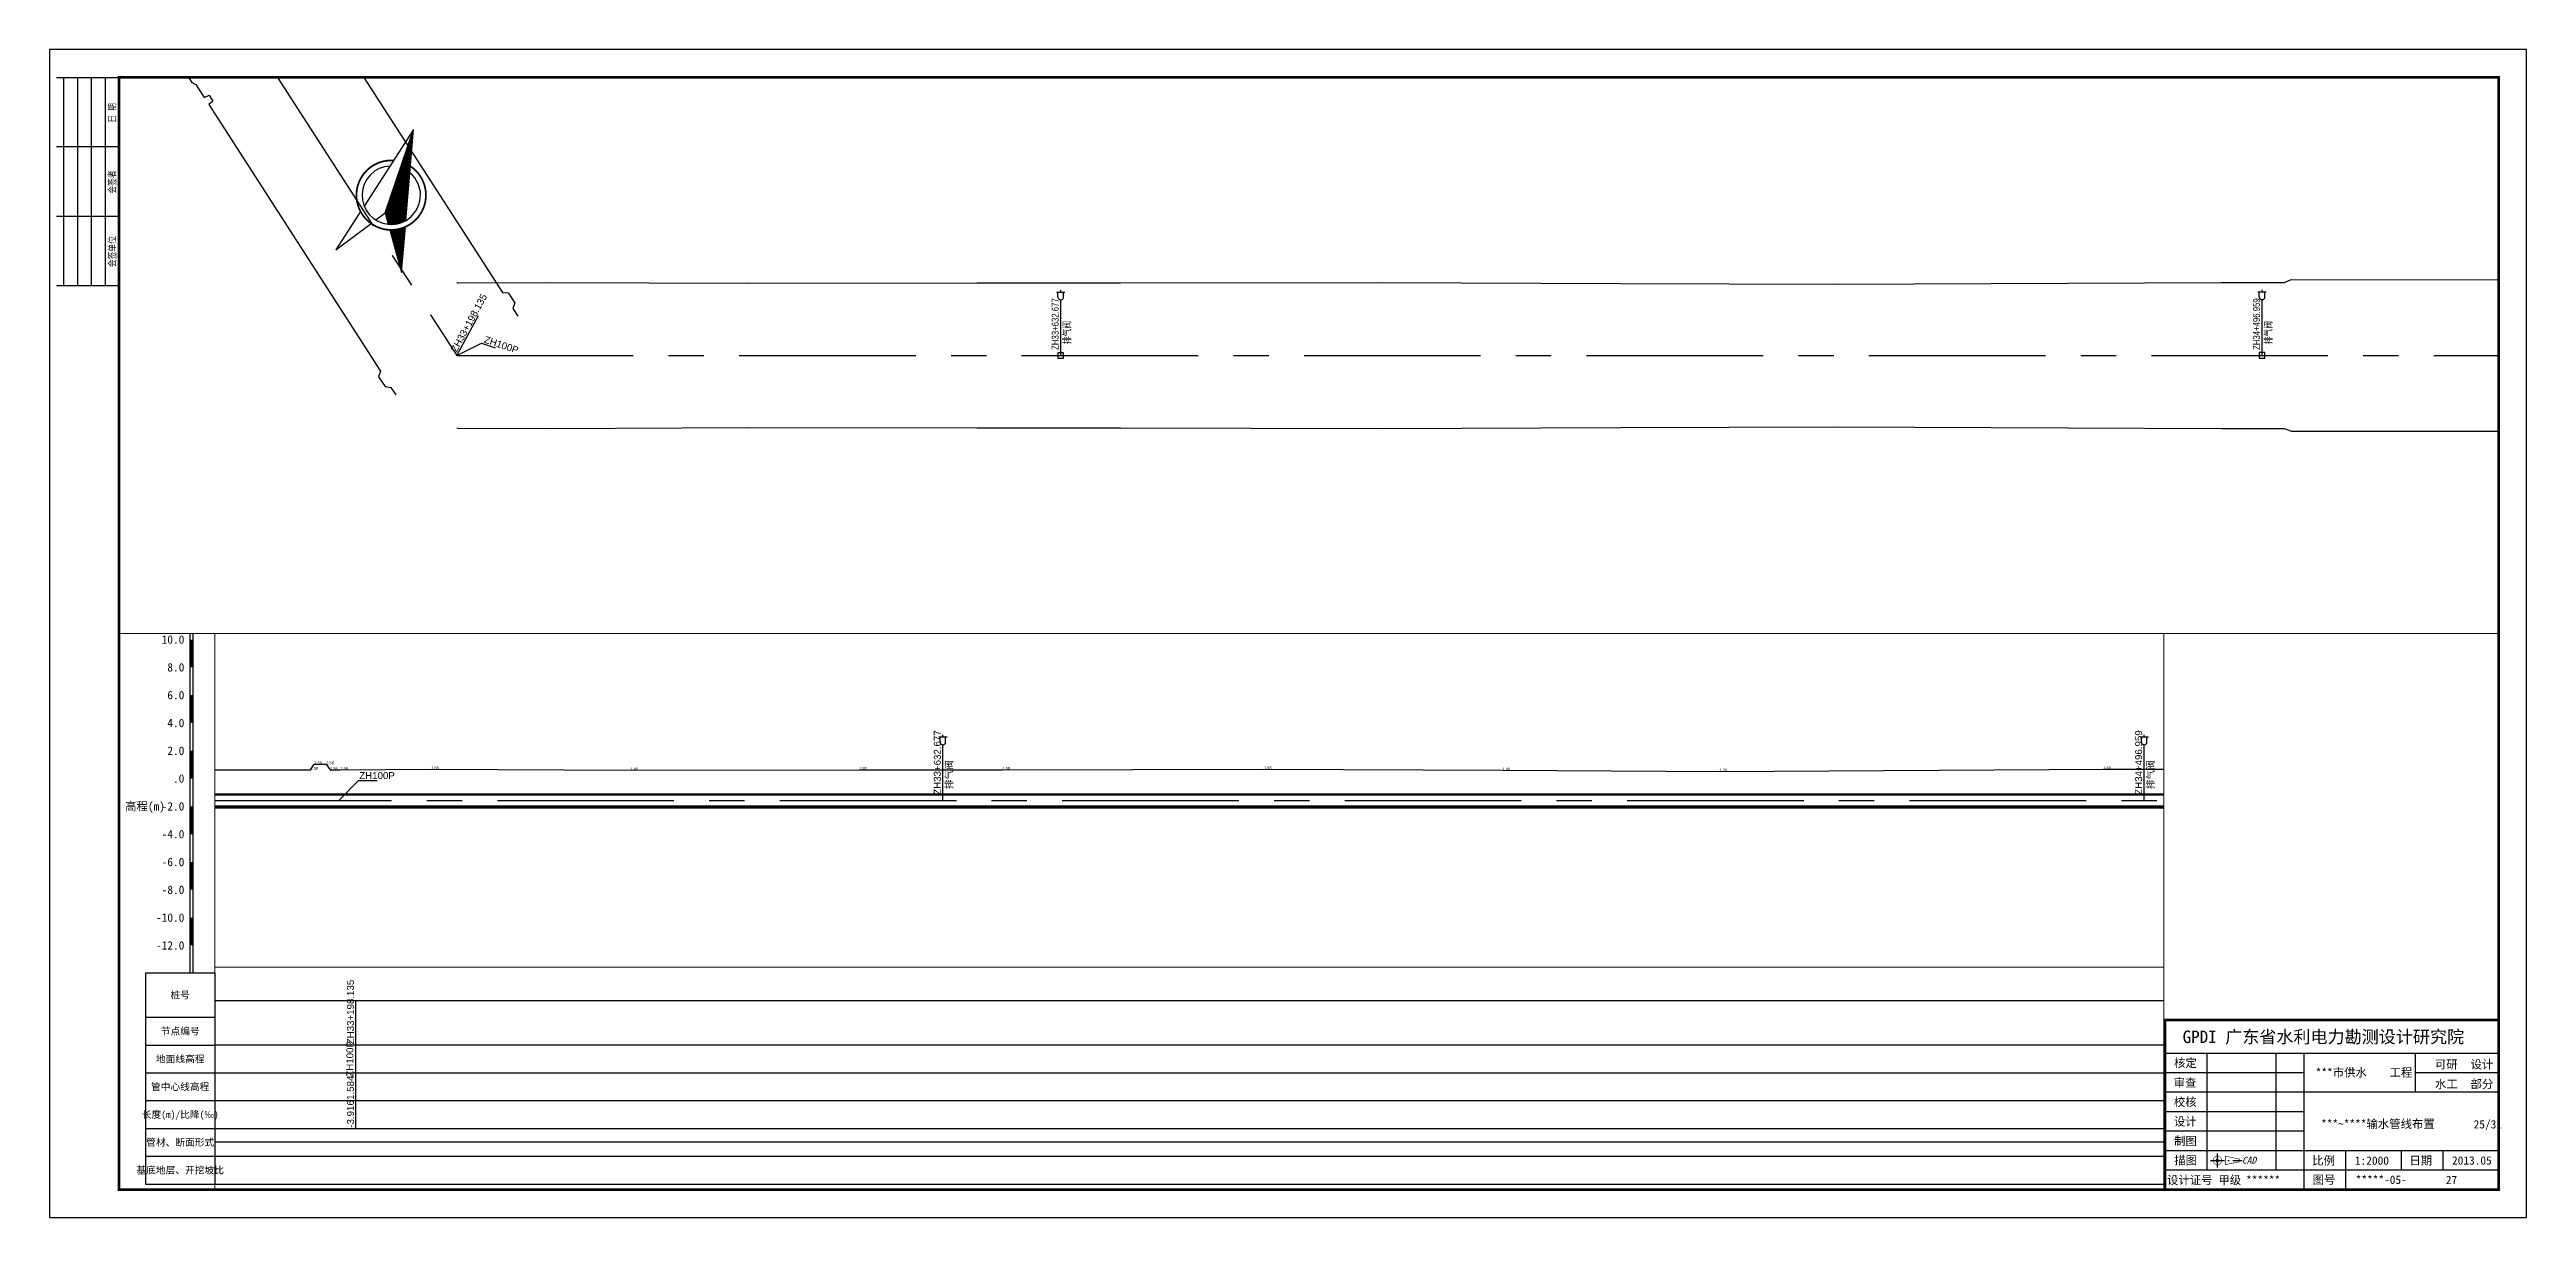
# Paper-space layout '27' of a CAD drawing. Header units: millimetres. Extents: x 0 to 891, y 0 to 420.
# The model-space entities are those that its viewports show. They can reach past a viewport. Long polylines and large blocks are cut down to what shows.
import ezdxf
from ezdxf.enums import TextEntityAlignment as Align
from ezdxf.lldxf.tags import DXFTag

# ---------------------------------------------------------------- set-up
doc = ezdxf.new("R2010")
doc.units = ezdxf.units.MM
doc.linetypes.add('CENTER', pattern=[50.8, 31.75, -6.35, 6.35, -6.35])
for name, color, linetype in [('pipe', 3, 'Continuous'), ('pipe_cen', 1, 'CENTER'), ('tab', 9, 'Continuous'), ('地形剖面', 4, 'Continuous'), ('布局裁图', 3, 'Continuous'), ('水工平面管线标注', 3, 'Continuous'), ('水工开挖线', 5, 'Continuous'), ('纵面管线标注', 3, 'Continuous'), ('附属设施', 2, 'Continuous')]:
    doc.layers.add(name, color=color, linetype=linetype)
doc.layers.add('管线-管廊边线-北线', color=4, linetype='管廊边线', lineweight=9)
doc.styles.add('FSD', font='')
doc.styles.add('HT', font='simhei.ttf')
doc.styles.get("Standard").update_dxf_attribs({"font": 'arial.ttf'})
doc.styles.get('FSD').set_extended_font_data('SimSun')
tags = doc.linetypes.add('管廊边线', pattern='A,50,-5,["管廊边线",Standard,S=2.54,R=0,X=-3.5,Y=-1.27],-12', length=67).pattern_tags.tags
tags[6] = DXFTag(74, 10)

# ---------------------------------------------------------------- blocks, each defined once
blk = doc.blocks.new('sign')
at = {"color": 7}
for p, q in [((-20, 0), (-20, -75)), ((-15, 0), (-15, -75)), ((-10, 0), (-10, -75)), ((-5, 0), (-5, -75)), ((0, -25), (-22.5, -25)), ((0, -50), (-22.5, -50))]:
    blk.add_line(p, q, dxfattribs=at)
blk.add_lwpolyline([(-22.5, 0), (0, 0), (0, -75), (-22.5, -75)], dxfattribs=at)
at = {"color": 3, "style": 'FSD', "width": 0.8}
for s, p in [('日 期', (-1.24, -16.3)), ('会签者', (-1.2, -41.81)), ('会签单位', (-1.2, -68.28))]:
    blk.add_text(s, height=2.5, rotation=90, dxfattribs=at).set_placement(p)
blk = doc.blocks.new('图框')
at = {"color": 7, "ltscale": 8}
for p, q in [((761, 10), (761, 71)), ((881, 71), (881, 10))]:
    blk.add_line(p, q, dxfattribs=at)
at = {"color": 7}
for p, q in [((881, 59), (761, 59)), ((776, 59), (776, 17)), ((801, 17), (801, 59)), ((811, 10), (811, 59)), ((851, 59), (851, 45)), ((811, 52), (761, 52)), ((881, 45), (761, 45)), ((881, 52), (851, 52)), ((811, 38), (761, 38)), ((811, 31), (761, 31)), ((881, 24), (761, 24)), ((826, 10), (826, 24)), ((846, 17), (846, 24)), ((861, 17), (861, 24)), ((881, 17), (761, 17))]:
    blk.add_line(p, q, dxfattribs=at)
at = {"color": 1}
for p, q in [((777.36, 20.51), (782.36, 20.51)), ((779.86, 18.01), (779.86, 23.01)), ((783.61, 20.51), (784.11, 20.51)), ((785.36, 20.51), (788.7, 20.51))]:
    blk.add_line(p, q, dxfattribs=at)
blk.add_lwpolyline([(0, 0), (891, 0), (891, 420), (0, 420)], close=True)
at = {"const_width": 1}
blk.add_lwpolyline([(25, 10), (25, 410), (881, 410), (881, 10)], close=True, dxfattribs=at)
at = {"color": 7, "const_width": 1}
blk.add_lwpolyline([(761, 10), (761, 71), (881, 71), (881, 10)], close=True, dxfattribs=at)
at = {"color": 5, "const_width": 0.2}
for points in [[(781.35, 20.66, 39.991666), (781.36, 20.51, 0.025005)], [(780.45, 20.57, 39.991666), (780.46, 20.51, 0.025005)]]:
    blk.add_lwpolyline(points, format="xyb", close=True, dxfattribs=at)
blk.add_lwpolyline([(787.7, 20.01), (782.7, 19.01), (782.7, 22.01), (787.7, 21.01)], close=True, dxfattribs=at)
blk.add_blockref('sign', (25, 410))
at = {"color": 3, "style": 'HT'}
for s, height, p in [('GPDI 广东省水利电力勘测设计研究院', 4.5, (767.32, 62.71)), ('***市供水', 3, (815.18, 50.63)), ('工程', 3, (841.77, 50.63)), ('可研', 3, (858.09, 53.54)), ('设计', 3, (870.9, 53.54)), ('水工', 3, (858.09, 46.44)), ('部分', 3, (870.9, 46.44)), ('***~****输水管线布置', 3, (817.12, 32.13)), ('比例', 3, (813.95, 18.94)), ('1:2000', 3, (829.29, 18.94)), ('日期', 3, (848.89, 18.98)), ('2013.05', 3, (864.23, 18.98)), ('图号', 3, (814.08, 12.06)), ('*****-05-', 3, (829.59, 12.06))]:
    blk.add_text(s, height=height, dxfattribs=at).set_placement(p)
at = {"color": 3, "ltscale": 8, "style": 'HT'}
for s, p in [('核定', (764.23, 55.53)), ('审查', (764.08, 48.46)), ('校核', (764.15, 41.51)), ('设计', (764.16, 34.49)), ('制图', (764.25, 27.48)), ('描图', (764.31, 20.49))]:
    blk.add_text(s, height=3, dxfattribs=at).set_placement(p, align=Align.MIDDLE_LEFT)
at = {"color": 3, "style": 'HT', "oblique": 15}
blk.add_text('CAD', height=2.5, dxfattribs=at).set_placement((788.67, 19.33))
at = {"color": 3, "ltscale": 8, "style": 'HT'}
for s, p in [('设计证号 ', (761.71, 11.94)), ('甲级 ', (780.19, 11.94)), ('******', (790.15, 11.94))]:
    blk.add_text(s, height=3, dxfattribs=at).set_placement(p)
blk = doc.blocks.new('*X9')
at = {"color": 0}
for p, q in [((2.948, 5.027), (2.95, 5.029)), ((2.948, 5.013), (2.953, 5.017)), ((2.948, 4.999), (2.955, 5.006)), ((2.948, 4.985), (2.958, 4.995)), ((2.948, 4.97), (2.961, 4.983)), ((2.948, 4.956), (2.964, 4.972)), ((2.948, 4.942), (2.967, 4.961)), ((2.948, 4.928), (2.97, 4.949)), ((2.948, 4.914), (2.972, 4.938)), ((2.948, 4.9), (2.975, 4.927)), ((2.948, 4.886), (2.978, 4.916)), ((2.948, 4.871), (2.981, 4.904)), ((2.948, 4.857), (2.984, 4.893)), ((2.948, 4.843), (2.987, 4.882)), ((2.948, 4.829), (2.989, 4.87)), ((2.948, 4.815), (2.992, 4.859)), ((2.948, 4.801), (2.995, 4.848)), ((2.948, 4.787), (2.998, 4.836)), ((2.948, 4.772), (3.001, 4.825)), ((2.948, 4.758), (3.004, 4.814)), ((2.948, 4.744), (3.006, 4.802)), ((2.948, 4.73), (3.009, 4.791)), ((2.948, 4.716), (3.012, 4.78)), ((2.948, 4.702), (3.015, 4.768)), ((2.948, 4.688), (3.018, 4.757)), ((2.948, 4.673), (3.02, 4.746)), ((2.948, 4.659), (3.023, 4.735)), ((2.948, 4.645), (3.026, 4.723)), ((2.948, 4.631), (3.029, 4.712)), ((2.948, 4.617), (3.032, 4.701)), ((2.948, 4.603), (3.035, 4.689)), ((2.948, 4.589), (3.037, 4.678)), ((2.948, 4.574), (3.04, 4.667)), ((2.948, 4.56), (3.043, 4.655)), ((2.948, 4.546), (3.046, 4.644)), ((2.948, 4.532), (3.049, 4.633)), ((2.948, 4.518), (3.052, 4.621)), ((2.948, 4.504), (3.054, 4.61)), ((2.948, 4.49), (3.057, 4.599)), ((2.948, 4.475), (3.06, 4.587)), ((2.948, 4.461), (3.063, 4.576)), ((2.948, 4.447), (3.066, 4.565)), ((2.948, 4.433), (3.069, 4.554)), ((2.948, 4.419), (3.071, 4.542)), ((2.948, 4.405), (3.074, 4.531)), ((2.948, 4.391), (3.077, 4.52)), ((2.948, 4.376), (3.08, 4.508)), ((2.948, 4.362), (3.083, 4.497)), ((2.948, 4.348), (3.086, 4.486)), ((2.948, 4.334), (3.088, 4.474)), ((2.948, 4.32), (3.091, 4.463)), ((2.948, 4.306), (3.094, 4.452)), ((2.948, 4.292), (3.097, 4.44)), ((2.948, 4.277), (3.1, 4.429)), ((2.948, 4.263), (3.103, 4.418)), ((2.948, 4.249), (3.105, 4.406)), ((2.948, 4.235), (3.108, 4.395)), ((2.948, 4.221), (3.111, 4.384)), ((2.948, 4.207), (3.114, 4.372)), ((2.948, 4.193), (3.117, 4.361)), ((2.948, 4.178), (3.119, 4.35)), ((2.948, 4.164), (3.122, 4.339)), ((2.948, 4.15), (3.125, 4.327)), ((2.948, 4.136), (3.128, 4.316)), ((2.948, 4.122), (3.131, 4.305)), ((2.948, 4.108), (3.134, 4.293)), ((2.948, 4.094), (3.136, 4.282)), ((2.948, 4.079), (3.139, 4.271)), ((2.948, 4.065), (3.142, 4.259)), ((2.948, 4.051), (3.145, 4.248)), ((2.948, 4.037), (3.148, 4.237)), ((2.948, 4.023), (3.151, 4.225)), ((2.948, 4.009), (3.153, 4.214)), ((2.948, 3.995), (3.156, 4.203)), ((2.948, 3.98), (3.159, 4.191)), ((2.948, 3.966), (3.162, 4.18)), ((2.948, 3.952), (3.165, 4.169)), ((2.948, 3.938), (3.168, 4.158)), ((2.948, 3.924), (3.17, 4.146)), ((2.948, 3.91), (3.173, 4.135)), ((2.948, 3.896), (3.176, 4.124)), ((2.948, 3.881), (3.179, 4.112)), ((2.948, 3.867), (3.182, 4.101)), ((2.948, 3.853), (3.185, 4.09)), ((2.948, 3.839), (3.187, 4.078)), ((2.948, 3.825), (3.19, 4.067)), ((2.948, 3.811), (3.193, 4.056)), ((2.948, 3.797), (3.196, 4.044)), ((2.948, 3.782), (3.199, 4.033)), ((2.948, 3.768), (3.202, 4.022)), ((2.953, 3.759), (3.204, 4.01)), ((2.958, 3.75), (3.207, 3.999)), ((2.964, 3.742), (3.21, 3.988)), ((2.97, 3.733), (3.213, 3.977)), ((2.976, 3.725), (3.216, 3.965)), ((2.981, 3.717), (3.218, 3.954)), ((2.987, 3.708), (3.221, 3.943)), ((2.993, 3.7), (3.224, 3.931)), ((2.999, 3.691), (3.227, 3.92)), ((3.004, 3.683), (3.23, 3.909)), ((3.01, 3.675), (3.233, 3.897)), ((3.016, 3.666), (3.235, 3.886)), ((3.022, 3.658), (3.238, 3.875)), ((3.027, 3.65), (3.241, 3.863)), ((3.033, 3.641), (3.244, 3.852)), ((3.039, 3.633), (3.247, 3.841)), ((3.048, 3.627), (3.25, 3.829)), ((3.067, 3.633), (3.252, 3.818)), ((3.088, 3.639), (3.255, 3.807)), ((3.111, 3.648), (3.258, 3.795)), ((3.137, 3.66), (3.261, 3.784)), ((3.169, 3.679), (3.264, 3.773)), ((3.223, 3.718), (3.266, 3.76))]:
    blk.add_line(p, q, dxfattribs=at)
blk = doc.blocks.new('*X8')
at = {"color": 0}
for p, q in [((3.102, 3.54), (3.132, 3.57)), ((3.108, 3.532), (3.157, 3.581)), ((3.114, 3.524), (3.185, 3.595)), ((3.119, 3.515), (3.219, 3.615)), ((3.125, 3.507), (3.276, 3.658)), ((3.131, 3.498), (3.292, 3.66)), ((3.137, 3.49), (3.295, 3.648)), ((3.142, 3.482), (3.298, 3.637)), ((3.148, 3.473), (3.301, 3.626)), ((3.154, 3.465), (3.303, 3.614)), ((3.16, 3.457), (3.306, 3.603)), ((3.165, 3.448), (3.309, 3.592)), ((3.171, 3.44), (3.312, 3.581)), ((3.177, 3.431), (3.315, 3.569)), ((3.096, 3.549), (3.11, 3.562)), ((3.183, 3.423), (3.317, 3.558)), ((3.188, 3.415), (3.32, 3.547)), ((3.194, 3.406), (3.323, 3.535)), ((3.2, 3.398), (3.326, 3.524)), ((3.206, 3.389), (3.329, 3.513)), ((3.211, 3.381), (3.332, 3.501)), ((3.217, 3.373), (3.334, 3.49)), ((3.223, 3.364), (3.337, 3.479)), ((3.229, 3.356), (3.34, 3.467)), ((3.234, 3.347), (3.343, 3.456)), ((3.24, 3.339), (3.346, 3.445)), ((3.246, 3.331), (3.349, 3.433)), ((3.252, 3.322), (3.351, 3.422)), ((3.257, 3.314), (3.354, 3.411)), ((3.263, 3.305), (3.357, 3.4)), ((3.269, 3.297), (3.36, 3.388)), ((3.275, 3.289), (3.363, 3.377)), ((3.28, 3.28), (3.366, 3.366)), ((3.286, 3.272), (3.368, 3.354)), ((3.292, 3.263), (3.371, 3.343)), ((3.298, 3.255), (3.374, 3.332)), ((3.303, 3.247), (3.377, 3.32)), ((3.309, 3.238), (3.38, 3.309)), ((3.315, 3.23), (3.383, 3.298)), ((3.321, 3.222), (3.385, 3.286)), ((3.326, 3.213), (3.388, 3.275)), ((3.332, 3.205), (3.391, 3.264)), ((3.338, 3.196), (3.394, 3.252)), ((3.344, 3.188), (3.397, 3.241)), ((3.349, 3.18), (3.4, 3.23)), ((3.355, 3.171), (3.402, 3.218)), ((3.361, 3.163), (3.405, 3.207)), ((3.367, 3.154), (3.408, 3.196)), ((3.372, 3.146), (3.411, 3.185)), ((3.378, 3.138), (3.414, 3.173)), ((3.384, 3.129), (3.416, 3.162)), ((3.39, 3.121), (3.419, 3.151)), ((3.395, 3.112), (3.422, 3.139)), ((3.401, 3.104), (3.425, 3.128)), ((3.407, 3.096), (3.428, 3.117)), ((3.413, 3.087), (3.431, 3.105)), ((3.418, 3.079), (3.433, 3.094)), ((3.424, 3.07), (3.436, 3.083)), ((3.43, 3.062), (3.439, 3.071)), ((3.436, 3.054), (3.442, 3.06)), ((3.441, 3.045), (3.445, 3.049)), ((3.447, 3.037), (3.448, 3.037))]:
    blk.add_line(p, q, dxfattribs=at)
blk = doc.blocks.new('zbz')
for p, q in [((0, 0), (-0.318, -1.274)), ((0, -1.27), (0, 0)), ((0.318, -1.274), (0, 0)), ((-0.341, -1.365), (-0.5, -2)), ((-0.095, -1.409), (0, -1.27)), ((0, -1.27), (0.095, -1.409)), ((0.5, -2), (0.341, -1.365)), ((-0.5, -2), (-0.143, -1.479)), ((0.143, -1.479), (0.5, -2))]:
    blk.add_line(p, q)
at = {"const_width": 0.025}
for points in [[(-0.129, -0.517, 1.014443), (0.143, -1.479, 1.014443)], [(0.341, -1.365, 0.588844), (0.129, -0.517, 1.014443)], [(0.143, -1.479, 0.115834), (0.341, -1.365, 1.014443)]]:
    blk.add_lwpolyline(points, format="xyb", dxfattribs=at)
for start, end in [(111.2477, 283.0769), (319.3202, 68.7523), (283.0769, 319.3202)]:
    blk.add_arc((0, -1), 0.42, start, end)
for name in ['*X9', '*X8']:
    blk.add_blockref(name, (-2.948, -5.035))
blk = doc.blocks.new('指北针')
at = {"xscale": 25, "yscale": 25, "zscale": 25}
blk.add_blockref('zbz', (12.5, 50), dxfattribs=at)
blk = doc.blocks.new('qin排气阀va')
at = {"layer": '附属设施'}
for points in [[(-1.5, 22.8), (1.5, 22.8)], [(-1, 21), (-1, 22.8)], [(0, 22.8), (0, 23.55)], [(0, 0), (0, 20)], [(1, 21), (1, 22.8)]]:
    blk.add_lwpolyline(points, dxfattribs=at)
blk.add_arc((0, 21), 1, 180, 0, dxfattribs=at)
blk.add_attdef('名称', text='', height=2.5, rotation=90, dxfattribs=at).set_placement((1, 4), align=Align.TOP_LEFT)
blk.add_attdef('ZH', text='', height=2.5, rotation=90, dxfattribs=at).set_placement((0, 2), align=Align.BOTTOM_LEFT)
blk = doc.blocks.new('qin排气阀pa')
at = {"layer": '附属设施'}
for points in [[(-1.5, 22.8), (1.5, 22.8)], [(-1, 21), (-1, 22.8)], [(0, 22.8), (0, 23.55)], [(0, 0), (0, 20)], [(1, 21), (1, 22.8)]]:
    blk.add_lwpolyline(points, dxfattribs=at)
blk.add_lwpolyline([(-1, -1), (1, -1), (1, 1), (-1, 1)], close=True, dxfattribs=at)
blk.add_arc((0, 21), 1, 180, 0, dxfattribs=at)
blk.add_attdef('名称', text='', height=2.5, rotation=90, dxfattribs=at).set_placement((1, 4), align=Align.TOP_LEFT)
blk.add_attdef('ZH', text='', height=2.5, rotation=90, dxfattribs=at).set_placement((0, 2), align=Align.BOTTOM_LEFT)

msp = doc.modelspace()

# ---------------------------------------------------------------- linework, layer by layer
at = {"layer": 'pipe'}
for points in [[(545883.7, 2381806.6), (546443.5, 2381806.6), (548579, 2381806.6)], [(545883.7, 2381806), (546443.5, 2381806), (548579, 2381806)], [(545883.7, 2381798), (546443.5, 2381798), (548579, 2381798)], [(545883.7, 2381797.4), (546443.5, 2381797.4), (548579, 2381797.4)], [(545883.7, 2381796.6), (546443.5, 2381796.6), (548579, 2381796.6)]]:
    msp.add_lwpolyline(points, dxfattribs=at)
at = {"layer": 'pipe_cen'}
for points in [[(541994.3, 2392713.3), (542433.3, 2392365.9), (544454.5, 2393055.1)], [(543947.8, 2381802), (548606.6, 2381802)]]:
    msp.add_lwpolyline(points, dxfattribs=at)
at = {"layer": 'tab'}
for points in [[(513183.4, 2381401.7), (554886.6, 2381401.7)], [(546443.5, 2381401.7), (546443.5, 2381309.7)], [(513183.4, 2381369.7), (554886.6, 2381369.7)], [(513183.4, 2381349.7), (554886.6, 2381349.7)], [(513183.4, 2381329.7), (554886.6, 2381329.7)], [(513183.4, 2381309.7), (554886.6, 2381309.7)], [(513183.4, 2381289.7), (554886.6, 2381289.7)], [(548606.6, 2381299.7), (548603.6, 2381299.7), (546297.2, 2381299.7)], [(513183.4, 2381269.7), (554886.6, 2381269.7)]]:
    msp.add_lwpolyline(points, dxfattribs=at)
at = {"layer": '地形剖面'}
msp.add_lwpolyline([(546195.2, 2381824), (546423.2, 2381824), (546425.9, 2381828), (546434.5, 2381828), (546437.2, 2381824), (546444.6, 2381824), (546510, 2381824.4), (546653.3, 2381823.6), (546817.7, 2381824), (546921, 2381824), (547109.1, 2381824.4), (547280.9, 2381823.6), (547437, 2381822.8), (547713, 2381824.4), (547758.5, 2381824.4), (547763.2, 2381826.8), (547921.7, 2381826.8)], dxfattribs=at)
at = {"layer": '水工平面管线标注', "color": 9}
for points in [[(542433.3, 2392365.9), (542438.8, 2392398.1)], [(542433.3, 2392365.9), (542447.4, 2392380), (542457.7, 2392380)]]:
    msp.add_lwpolyline(points, dxfattribs=at)
at = {"layer": '水工平面管线标注'}
for points in [[(542433, 2392365.9, 0.5, 0.5, -1), (542433.5, 2392365.9, 0, 0, 0)], [(542433, 2392365.9, 0.5, 0.5, 1), (542433.5, 2392365.9, 0, 0, 0)]]:
    msp.add_lwpolyline(points, format="xyseb", dxfattribs=at)
at = {"layer": '水工开挖线'}
for points in [[(542416.4, 2392415.3), (542417.5, 2392415.7), (542479.2, 2392437.1), (542615.1, 2392482.7), (542770.6, 2392536.1), (542868.3, 2392569.4), (543046.2, 2392630.4), (543209.1, 2392685.2), (543357.1, 2392735), (543617.9, 2392825.3), (543660.9, 2392840), (543664.8, 2392843.4), (543814.8, 2392894.5), (543817.5, 2392893.7), (544096.4, 2392988.1), (544437.6, 2393104.7)], [(542450.1, 2392316.5), (542451.2, 2392316.8), (542513.1, 2392337.6), (542648.5, 2392384.5), (542804.3, 2392437.3), (542902, 2392470.6), (543080.2, 2392531), (543242.6, 2392587), (543390.2, 2392638), (543651.8, 2392725.9), (543694.8, 2392740.5), (543700, 2392740.2), (543850, 2392791.3), (543851.6, 2392793.6), (544130.1, 2392889.3), (544471.4, 2393005.4)], [(542024.5, 2392751.5), (542037.5, 2392741.3), (542036.7, 2392737.3), (542042.1, 2392733.1), (542048.1, 2392737.7), (542082.3, 2392710.7), (542235.9, 2392588.7), (542238.3, 2392588.9), (542243.7, 2392584.7), (542242.6, 2392578.6), (542247.4, 2392573.9), (542253.3, 2392577), (542256.4, 2392574.6), (542257.5, 2392571.6), (542266.1, 2392564.8), (542264.3, 2392561.4), (542268.2, 2392558.3), (542271, 2392560.9), (542449.8, 2392419.4), (542453.9, 2392420.4), (542460.6, 2392415.1), (542460.7, 2392410.8), (542465.7, 2392406.8)], [(541964.1, 2392675.1), (541977.1, 2392664.8), (541980.7, 2392666.6), (541986.1, 2392662.3), (541982.9, 2392655.3), (542017.1, 2392628.3), (542171.1, 2392506.8), (542171.5, 2392504.4), (542176.8, 2392500.2), (542182.5, 2392502.7), (542188.2, 2392499), (542186.5, 2392492.6), (542189.5, 2392490.1), (542192.7, 2392489.7), (542201.3, 2392482.9), (542204.2, 2392485.5), (542208.1, 2392482.4), (542206.2, 2392479.1), (542385, 2392337.6), (542385, 2392333.3), (542391.7, 2392328), (542395.9, 2392328.9), (542400.9, 2392325)]]:
    msp.add_lwpolyline(points, dxfattribs=at)
at = {"layer": '管线-管廊边线-北线', "color": 2, "linetype": 'CENTER'}
msp.add_lwpolyline([(541994.3, 2392713.3), (542433.3, 2392365.9), (544454.5, 2393055.1)], dxfattribs=at)
at = {"layer": '纵面管线标注', "color": 9}
msp.add_lwpolyline([(546443.5, 2381802), (546457.7, 2381816.2), (546471.2, 2381816.2)], dxfattribs=at)

# ---------------------------------------------------------------- block references
at = {"layer": '附属设施'}
ref = msp.add_blockref('qin排气阀pa', (543662.6, 2392785.1), dxfattribs=dict(at, xscale=2, yscale=2, zscale=2, rotation=18.82746220706993))
ref.add_attrib('ZH', 'ZH34+496.959', dxfattribs={"height": 5, "rotation": 108.8275, "width": 0.8}).set_placement((543661.3, 2392788.8), align=Align.BOTTOM_LEFT)
ref.add_attrib('名称', '排气阀', dxfattribs={"height": 5, "rotation": 108.8275, "width": 0.8}).set_placement((543661.9, 2392793.3), align=Align.TOP_LEFT)
ref = msp.add_blockref('qin排气阀pa', (542844.6, 2392506.1), dxfattribs=dict(at, xscale=2, yscale=2, zscale=2, rotation=18.82746220706993))
ref.add_attrib('ZH', 'ZH33+632.677', dxfattribs={"height": 5, "rotation": 108.8275, "width": 0.8}).set_placement((542843.3, 2392509.9), align=Align.BOTTOM_LEFT)
ref.add_attrib('名称', '排气阀', dxfattribs={"height": 5, "rotation": 108.8275, "width": 0.8}).set_placement((542843.9, 2392514.4), align=Align.TOP_LEFT)
at = {"layer": '附属设施', "xscale": 2, "yscale": 2, "zscale": 2}
for p, values in [((546878.1, 2381802), {'ZH': 'ZH33+632.677', '名称': '排气阀'}), ((547742.4, 2381802), {'ZH': 'ZH34+496.959', '名称': '排气阀'})]:
    msp.add_blockref('qin排气阀va', p, dxfattribs=at).add_auto_attribs(values)

# ---------------------------------------------------------------- texts
at = {"layer": 'tab', "color": 3}
for s, p in [('ZH33+198.135', (546442.4, 2381370.2)), ('1.584', (546442.4, 2381330.2)), ('-3.916', (546442.4, 2381310.2))]:
    msp.add_text(s, height=5, rotation=90, dxfattribs=at).set_placement(p)
msp.add_text('ZH100P', height=5, rotation=90, dxfattribs=at).set_placement((546443.5, 2381359.7), align=Align.BOTTOM_CENTER)
at = {"layer": '地形剖面', "color": 9}
for s, p in [('1.58', (546423.2, 2381824)), ('2.58', (546425.9, 2381828)), ('2.58', (546434.5, 2381828)), ('1.58', (546437.2, 2381824)), ('1.58', (546444.6, 2381824)), ('1.68', (546510, 2381824.4)), ('1.48', (546653.3, 2381823.6)), ('1.58', (546817.7, 2381824)), ('1.58', (546921, 2381824)), ('1.68', (547109.1, 2381824.4)), ('1.48', (547280.9, 2381823.6)), ('1.28', (547437, 2381822.8)), ('1.68', (547713, 2381824.4)), ('1.68', (547758.5, 2381824.4)), ('2.28', (547763.2, 2381826.8))]:
    msp.add_text(s, height=2, dxfattribs=at).set_placement(p)
at = {"layer": '水工平面管线标注'}
msp.add_text('ZH33+198.135', height=5, rotation=80.2343, dxfattribs=at).set_placement((542432.6, 2392367.6))
msp.add_text('ZH100P', height=5, dxfattribs=at).set_placement((542448.4, 2392381))
at = {"layer": '纵面管线标注'}
msp.add_text('ZH100P', height=5, dxfattribs=at).set_placement((546458.2, 2381817.3))

psp = doc.layouts.new('27')

# ---------------------------------------------------------------- linework, layer by layer
at = {"layer": '布局裁图'}
for points in [[(50.5, 210), (50.5, 88)], [(51.5, 210), (51.5, 88)], [(34.5, 88), (59.5, 88)], [(34.5, 88), (34.5, 12)], [(59.5, 88), (59.5, 12)], [(34.5, 72), (59.5, 72)], [(34.5, 62), (59.5, 62)], [(34.5, 52), (59.5, 52)], [(34.5, 42), (59.5, 42)], [(34.5, 32), (59.5, 32)], [(34.5, 22), (59.5, 22)], [(34.5, 12), (59.5, 12)]]:
    psp.add_lwpolyline(points, dxfattribs=at)
for points in [[(50.5, 207.832), (51.5, 207.832), (50.5, 197.832), (51.5, 197.832)], [(50.5, 187.832), (51.5, 187.832), (50.5, 177.832), (51.5, 177.832)], [(50.5, 167.832), (51.5, 167.832), (50.5, 157.832), (51.5, 157.832)], [(50.5, 147.832), (51.5, 147.832), (50.5, 137.832), (51.5, 137.832)], [(50.5, 127.832), (51.5, 127.832), (50.5, 117.832), (51.5, 117.832)], [(50.5, 107.832), (51.5, 107.832), (50.5, 97.832), (51.5, 97.832)]]:
    psp.add_solid(points, dxfattribs=at)

# ---------------------------------------------------------------- block references
psp.add_blockref('图框', (0, 0), dxfattribs=at)
at = {"layer": '布局裁图', "rotation": 341.1725377929301}
psp.add_blockref('指北针', (103, 348), dxfattribs=at)

# ---------------------------------------------------------------- texts
at = {"layer": '布局裁图', "style": 'HT'}
for s, p in [('10.0', (48.5, 207.832)), ('8.0', (48.5, 197.832)), ('6.0', (48.5, 187.832)), ('4.0', (48.5, 177.832)), ('2.0', (48.5, 167.832)), ('.0', (48.5, 157.832)), ('高程(m)', (41.5, 147.832)), ('-2.0', (48.5, 147.832)), ('-4.0', (48.5, 137.832)), ('-6.0', (48.5, 127.832)), ('-8.0', (48.5, 117.832)), ('-10.0', (48.5, 107.832)), ('-12.0', (48.5, 97.832))]:
    psp.add_text(s, height=3, dxfattribs=at).set_placement(p, align=Align.MIDDLE_RIGHT)
for s, p in [('桩号', (47, 80)), ('节点编号', (47, 67)), ('地面线高程', (47, 57)), ('管中心线高程', (47, 47)), ('长度(m)/比降(‰)', (47, 37)), ('管材、断面形式', (47, 27)), ('基底地层、开挖坡比', (47, 17))]:
    psp.add_text(s, height=2.5, dxfattribs=at).set_placement(p, align=Align.MIDDLE_CENTER)
for s, p in [('25/31', (872, 32)), ('27', (862, 12))]:
    psp.add_text(s, height=3, dxfattribs=at).set_placement(p)

# ---------------------------------------------------------------- viewports
at = {"layer": '布局裁图', "view_twist_angle": 341.172537793}
psp.add_viewport(center=(453, 310), size=(856, 200), view_center_point=(1286086.13, 2089307.88), view_height=400, dxfattribs=at)
at = {"layer": '布局裁图'}
for center, size, view_center_point, view_height, status in [((410, 150), (701, 120), (547055.403, 2381802.014), 240, 3), ((410, 50), (701, 80), (547043.403, 2381345.658), 160, 4)]:
    psp.add_viewport(center=center, size=size, view_center_point=view_center_point, view_height=view_height, status=status, dxfattribs=at)

doc.saveas('drawing.dxf')
